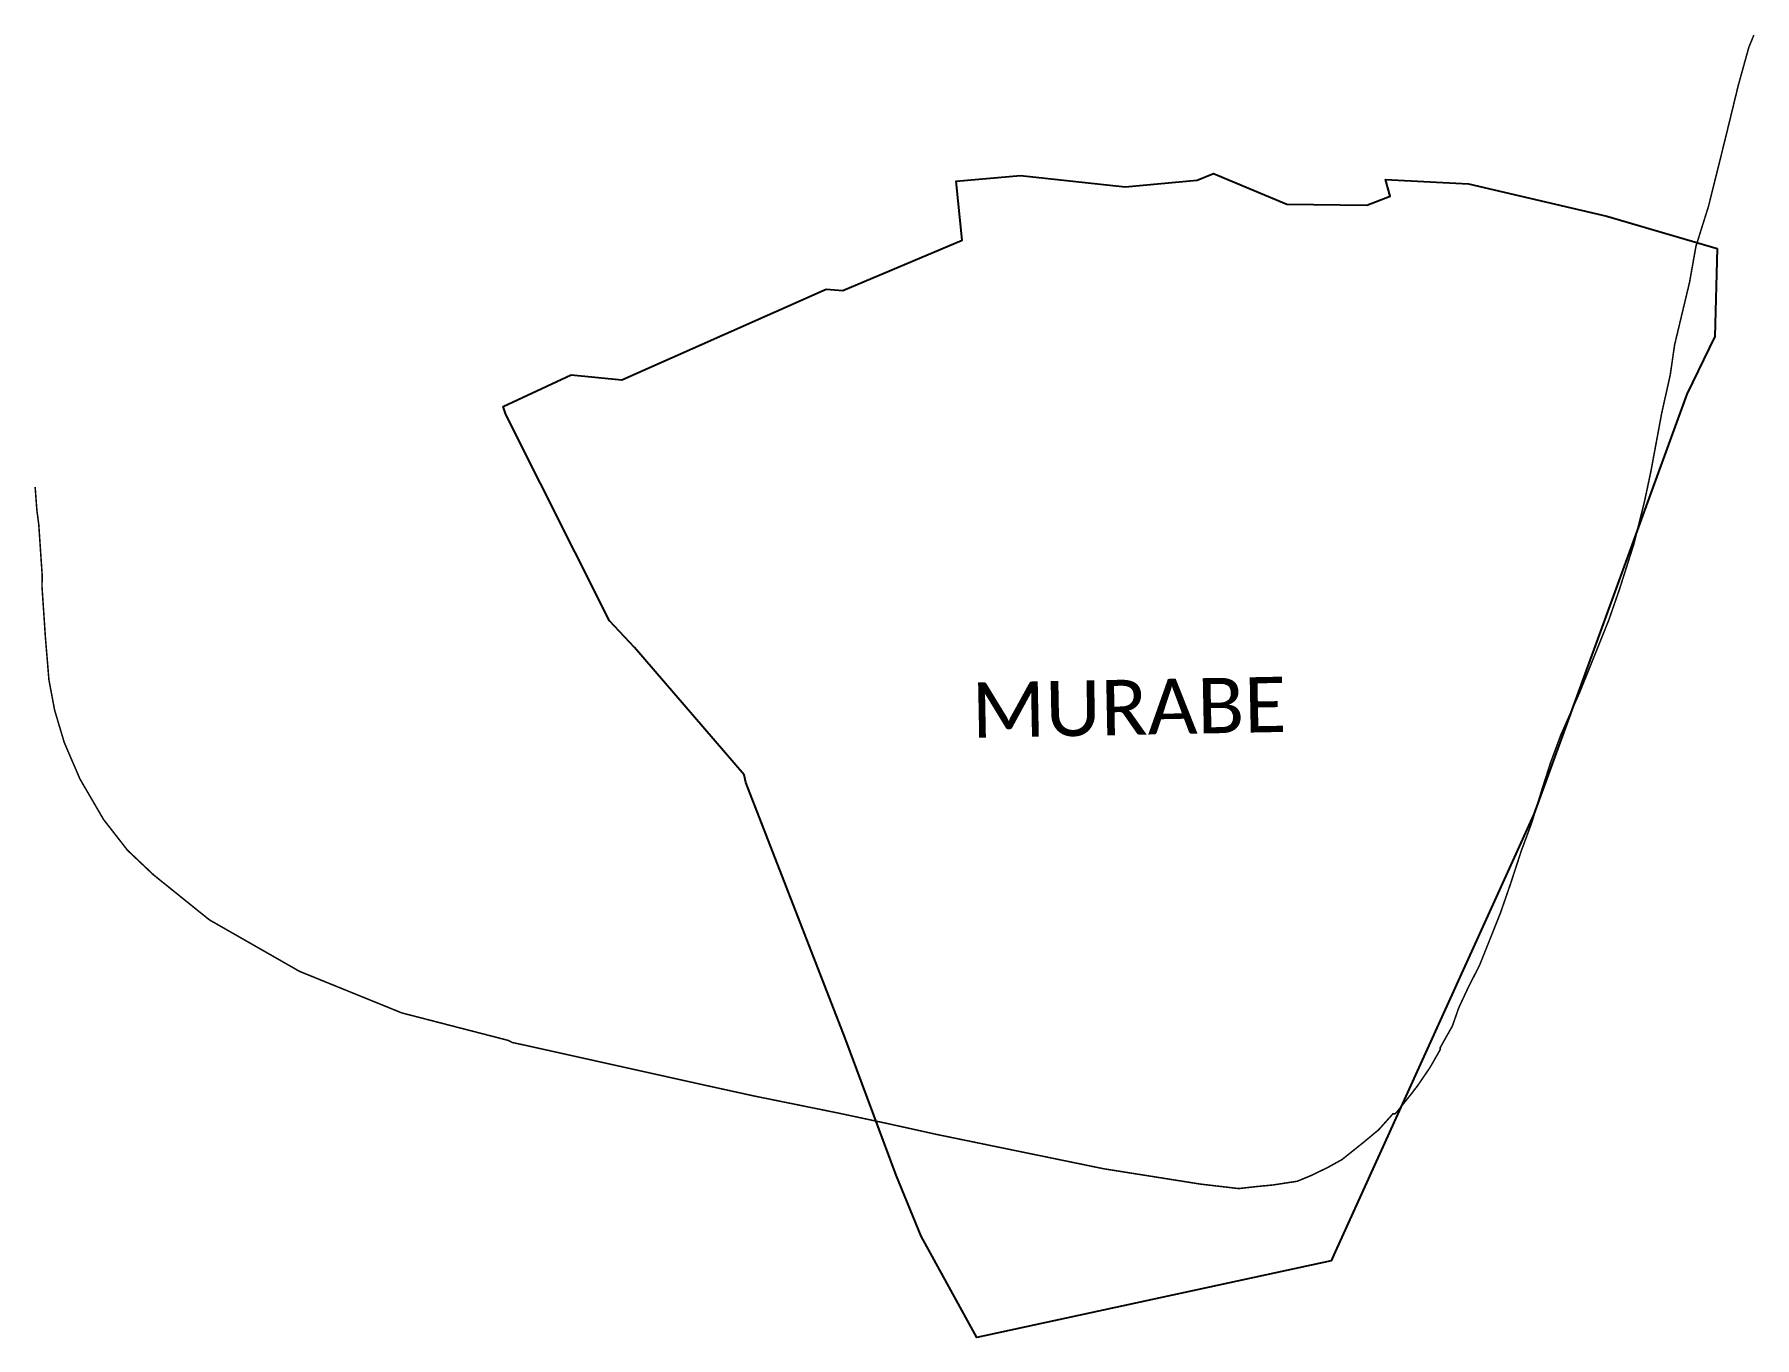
# Model space of a CAD drawing. Header units: metres. Extents: x 256992 to 260374, y 2182873 to 2185436.
import ezdxf

# ---------------------------------------------------------------- set-up
doc = ezdxf.new("R2010")
doc.units = ezdxf.units.M
for name, color, linetype in [('LOW TIDE LINE', 5, 'Continuous'), ('village', 3, 'Continuous'), ('VILLAGE NAME', 250, 'Continuous')]:
    doc.layers.add(name, color=color, linetype=linetype)
doc.styles.get("Standard").update_dxf_attribs({"font": 'simplex.shx'})

msp = doc.modelspace()

# ---------------------------------------------------------------- linework, layer by layer
at = {"layer": 'LOW TIDE LINE', "lineweight": 18, "const_width": 3}
msp.add_lwpolyline([(260372.7, 2185434.5), (260362.9, 2185410.8), (260342.1, 2185335.7), (260317.1, 2185232.9), (260283.7, 2185098.4), (260258.9, 2185019.4), (260246.2, 2184948.1), (260216.9, 2184825.5), (260208.3, 2184766.1), (260191.5, 2184691), (260170.2, 2184576.2), (260157.6, 2184516.9), (260136.8, 2184433.8), (260107.9, 2184342.9), (260087.3, 2184283.7), (260058.7, 2184212.6), (260030.1, 2184141.6), (259993.4, 2184058.8), (259972.9, 2184003.5), (259956.4, 2183952.1), (259935.7, 2183884.9), (259915.2, 2183829.6), (259894.6, 2183766.4), (259874.1, 2183707.2), (259833.1, 2183604.6), (259812.8, 2183565.1), (259792.5, 2183521.8), (259780.1, 2183486.2), (259755.8, 2183442.9), (259755.8, 2183438.9), (259735.5, 2183403.5), (259711.3, 2183368.1), (259699.2, 2183352.3), (259671, 2183317), (259667, 2183313.1), (259663, 2183313.1), (259634.9, 2183281.7), (259606.8, 2183258.3), (259562.8, 2183223.1), (259534.8, 2183207.6), (259502.9, 2183192.1), (259475, 2183180.5), (259427.3, 2183173.2), (259391.6, 2183169.7), (259359.8, 2183166.1), (259284.5, 2183174.9), (259094.6, 2183205), (258766.2, 2183272.5), (258671.3, 2183293.5), (258572.4, 2183314.6), (258406.2, 2183348.3), (258291.5, 2183373.5), (257951.4, 2183449.1), (257931.6, 2183453.3), (257923.7, 2183457.4), (257907.9, 2183461.5), (257714.2, 2183511.5), (257512.9, 2183593.3), (257335.7, 2183694.6), (257225.7, 2183783.2), (257174.8, 2183831.4), (257127.9, 2183891.5), (257081.3, 2183971.4), (257050.4, 2184043.2), (257031.4, 2184106.9), (257020.2, 2184166.5), (257013.3, 2184249.9), (257006.6, 2184349.2), (257006.9, 2184373), (257000.2, 2184472.2), (256996.5, 2184500), (256993.1, 2184545.7)], dxfattribs=at)
at = {"layer": 'village', "color": 3}
msp.add_polyline3d([(260300.7, 2185014.8, 0), (260295.7, 2184841.8, 0), (260241.2, 2184728.3, 0), (259940.1, 2183902.2, 0), (259549.6, 2183041.9, 0), (259541.5, 2183024, 0), (258844.9, 2182873, 0), (258735.2, 2183072.8, 0), (258686.2, 2183192.6, 0), (258586, 2183461.6, 0), (258390.8, 2183964.4, 0), (258387.6, 2183979.6, 0), (258171.9, 2184230.2, 0), (258122.3, 2184282.7, 0), (257918.5, 2184688.4, 0), (257913.6, 2184704.4, 0), (258047.4, 2184766.4, 0), (258146.5, 2184756.8, 0), (258548.5, 2184934.7, 0), (258581.3, 2184932.1, 0), (258815.9, 2185031.3, 0), (258804.5, 2185147.6, 0), (258930.7, 2185158.2, 0), (259136.2, 2185136, 0), (259278.3, 2185149.5, 0), (259310.3, 2185162.6, 0), (259454.5, 2185102.2, 0), (259611.7, 2185100, 0), (259657.8, 2185117.9, 0), (259648.2, 2185150.5, 0), (259811.6, 2185141.8, 0), (260083.7, 2185078.3, 0)], close=True, dxfattribs=at)

# ---------------------------------------------------------------- texts
at = {"layer": 'VILLAGE NAME', "insert": (258833.5, 2184161.1), "char_height": 108.748, "attachment_point": 1, "rotation": 1.1028}
msp.add_mtext_dynamic_manual_height_columns('{\\fCalibri|b0|i0|c0|p34;MURABE}', width=726.929, gutter_width=543.7, heights=[0], dxfattribs=at)

doc.saveas('drawing.dxf')
